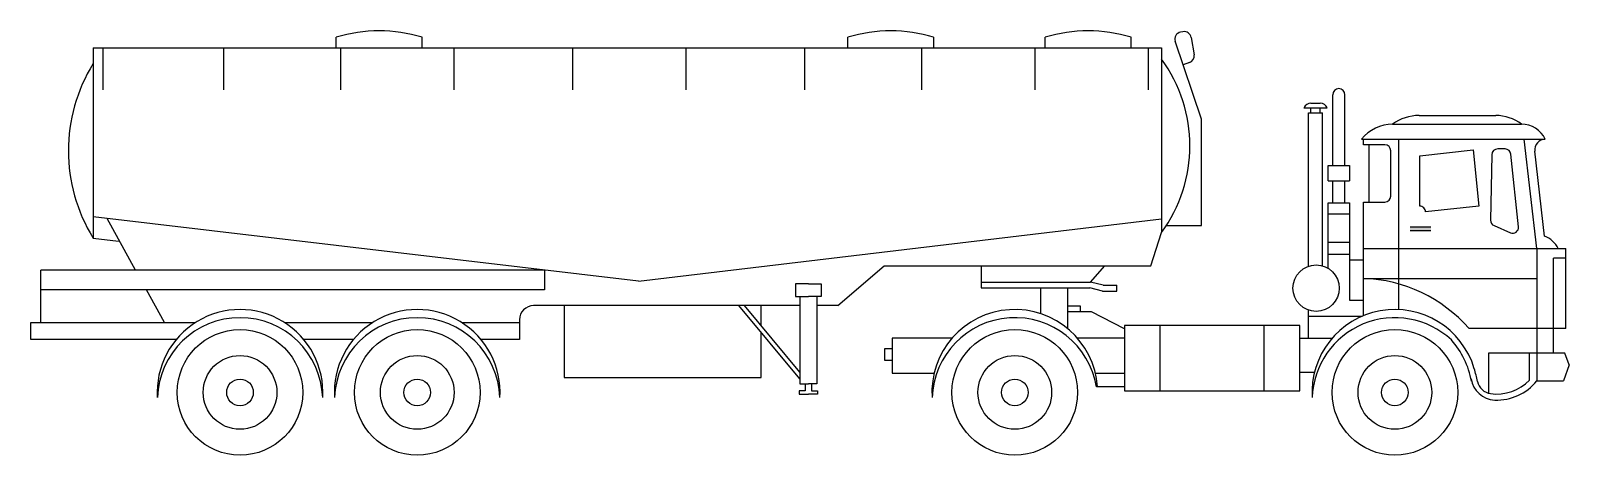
# Model space of a CAD drawing. Extents: x -445 to 0, y 0 to 123.
import ezdxf

# ---------------------------------------------------------------- set-up
doc = ezdxf.new("R2010")
doc.units = 0
doc.layers.add('LAYER01', color=7, linetype='CONTINUOUS')

msp = doc.modelspace()

# ---------------------------------------------------------------- linework, layer by layer
at = {"layer": 'LAYER01', "color": 7, "linetype": 'CONTINUOUS'}
for p, q in [((-356.55, 117.79), (-356.55, 120.81)), ((-331.75, 117.79), (-331.75, 120.81)), ((-208.59, 117.79), (-208.59, 120.81)), ((-183.79, 117.79), (-183.79, 120.81)), ((-151.52, 117.79), (-151.52, 120.81)), ((-126.72, 117.79), (-126.72, 120.81)), ((-111.71, 122.43), (-112.41, 122.3)), ((-109.33, 120.77), (-108.49, 115.76)), ((-426.86, 117.79), (-117.9, 117.79)), ((-426.86, 117.79), (-426.86, 62.79)), ((-424.02, 117.79), (-424.02, 105.64)), ((-389.14, 117.79), (-389.14, 105.64)), ((-355.32, 117.79), (-355.32, 105.64)), ((-322.56, 117.79), (-322.56, 105.64)), ((-288.21, 117.79), (-288.21, 105.64)), ((-255.45, 117.79), (-255.45, 105.64)), ((-221.1, 117.79), (-221.1, 105.64)), ((-187.28, 117.79), (-187.28, 105.64)), ((-154.52, 117.79), (-154.52, 105.64)), ((-121.76, 117.79), (-121.76, 105.64)), ((-117.9, 117.79), (-117.9, 64.35)), ((-106.31, 97.12), (-113.95, 119.65)), ((-109.84, 113.5), (-111.66, 112.89)), ((-68.38, 83.77), (-68.38, 104.21)), ((-64.86, 83.77), (-64.86, 104.21)), ((-76.7, 100.47), (-70.01, 100.47)), ((-75.38, 54.62), (-75.38, 98.99)), ((-75.38, 98.99), (-71.33, 98.99)), ((-74.71, 98.99), (-74.71, 100.47)), ((-74.68, 101.79), (-72.02, 101.79)), ((-72, 98.99), (-72, 100.47)), ((-71.33, 54.71), (-71.33, 98.99)), ((-43.41, 98.21), (-21.27, 98.21)), ((-106.31, 66.37), (-106.31, 97.12)), ((-51.09, 95.69), (-13.79, 95.69)), ((-60.05, 91.34), (-6.93, 91.34)), ((-59.49, 89.73), (-59.49, 91.34)), ((-53.3, 89.73), (-59.49, 89.73)), ((-57.87, 73.2), (-57.87, 89.73)), ((-49.26, 42.09), (-49.26, 91.34)), ((-9.41, 59.72), (-13.05, 91.34)), ((-51.61, 74.89), (-51.61, 88.04)), ((-22.38, 86.88), (-22.74, 67.96)), ((-18.54, 88.54), (-20.69, 88.54)), ((-14.66, 66.06), (-16.86, 87.03)), ((-7.15, 63.35), (-9.98, 87.92)), ((-69.74, 79.28), (-69.74, 83.77)), ((-69.74, 83.77), (-63.51, 83.77)), ((-63.51, 83.77), (-63.51, 79.28)), ((-69.74, 79.28), (-63.51, 79.28)), ((-68.38, 72.93), (-68.38, 79.28)), ((-64.86, 72.93), (-64.86, 79.28)), ((-69.74, 72.93), (-63.51, 72.93)), ((-69.74, 54.01), (-69.74, 72.93)), ((-63.51, 72.93), (-63.51, 44.82)), ((-59.49, 73.2), (-53.3, 73.2)), ((-59.49, 40.34), (-59.49, 73.2)), ((-269.13, 50.3), (-426.86, 68.9)), ((-414.6, 53.51), (-422.83, 68.43)), ((-269.13, 50.3), (-117.9, 68.33)), ((-69.74, 69.76), (-63.51, 69.76)), ((-426.86, 62.79), (-419.54, 61.84)), ((-121.03, 54.72), (-117.9, 64.35)), ((-116.51, 66.37), (-106.31, 66.37)), ((-46.03, 65.98), (-40.01, 65.98)), ((-46.03, 64.94), (-40.01, 64.94)), ((-21.72, 66.37), (-17.01, 64.33)), ((-69.74, 61.63), (-63.51, 61.63)), ((-69.74, 58.08), (-63.51, 58.08)), ((-59.49, 59.72), (-0.95, 59.72)), ((-9.41, 59.72), (-9.41, 21.46)), ((-0.95, 36.62), (-0.95, 59.72)), ((-296.35, 53.51), (-441.93, 53.51)), ((-441.93, 38.37), (-441.93, 53.51)), ((-296.35, 53.51), (-296.35, 47.82)), ((-211.51, 43.24), (-198.08, 54.72)), ((-198.08, 54.72), (-121.03, 54.72)), ((-170.02, 54.72), (-170.02, 48.36)), ((-138.43, 50.05), (-134.25, 54.72)), ((-63.51, 56.48), (-59.49, 56.48)), ((-4.59, 29.53), (-4.59, 56.95)), ((-0.95, 56.95), (-4.59, 56.95)), ((-223.71, 49.53), (-223.71, 45.93)), ((-220.03, 49.53), (-223.71, 49.53)), ((-220.03, 49.53), (-216.35, 49.53)), ((-216.35, 49.53), (-216.35, 45.93)), ((-170.02, 50.05), (-138.43, 50.05)), ((-134.79, 49.13), (-138.43, 50.05)), ((-134.79, 49.13), (-130.85, 49.13)), ((-130.85, 47.43), (-130.85, 49.13)), ((-59.49, 51.13), (-9.41, 51.13)), ((-296.35, 47.82), (-441.93, 47.82)), ((-406.23, 38.37), (-411.46, 47.82)), ((-223.71, 45.93), (-220.03, 45.93)), ((-222.46, 45.93), (-222.46, 20.68)), ((-216.35, 45.93), (-220.03, 45.93)), ((-217.6, 45.93), (-217.6, 20.68)), ((-170.02, 48.36), (-138.64, 48.36)), ((-152.92, 48.36), (-152.92, 40.95)), ((-145.08, 48.36), (-145.08, 36.64)), ((-135, 47.43), (-138.64, 48.36)), ((-135, 47.43), (-130.85, 47.43)), ((-63.51, 44.82), (-59.49, 44.82)), ((-222.46, 43.24), (-299.5, 43.24)), ((-290.68, 43.24), (-290.68, 22.43)), ((-222.46, 22.08), (-240.11, 43.24)), ((-222.46, 24.03), (-238.49, 43.24)), ((-233.65, 37.44), (-233.65, 43.24)), ((-211.51, 43.24), (-217.6, 43.24)), ((-141.29, 43.13), (-145.08, 43.13)), ((-138.19, 41.44), (-145.08, 41.44)), ((-141.29, 41.44), (-141.29, 43.13)), ((-128.62, 36.53), (-138.19, 41.44)), ((-75.38, 33.82), (-75.38, 41.95)), ((-75.38, 40.19), (-59.85, 40.19)), ((-444.89, 38.37), (-397.25, 38.37)), ((-444.89, 33.5), (-444.89, 38.37)), ((-371.51, 38.37), (-346, 38.37)), ((-320.26, 38.37), (-303.56, 38.37)), ((-303.56, 39.18), (-303.56, 33.5)), ((-77.92, 37.5), (-128.62, 37.5)), ((-128.62, 37.5), (-128.62, 18.59)), ((-118.27, 18.59), (-118.27, 37.5)), ((-88.26, 18.59), (-88.26, 37.5)), ((-77.92, 18.59), (-77.92, 37.5)), ((-0.95, 36.62), (-28.96, 36.62)), ((-402.79, 33.5), (-444.89, 33.5)), ((-351.54, 33.5), (-365.97, 33.5)), ((-303.56, 33.5), (-314.72, 33.5)), ((-233.65, 22.43), (-233.65, 35.49)), ((-178.42, 33.87), (-195.75, 33.87)), ((-195.75, 33.87), (-195.75, 23.69)), ((-128.62, 33.87), (-142.24, 33.87)), ((-77.92, 33.82), (-68.55, 33.82)), ((-197.92, 30.81), (-195.75, 30.81)), ((-197.92, 27.38), (-197.92, 30.81)), ((-195.75, 27.38), (-197.92, 27.38)), ((-1.25, 29.53), (-23.31, 29.53)), ((-23.31, 29.53), (-23.31, 17.92)), ((-11.49, 21.72), (-11.49, 29.53)), ((0, 26.09), (-1.25, 29.53)), ((-290.68, 22.43), (-233.65, 22.43)), ((-195.75, 23.69), (-183.65, 23.69)), ((-137.02, 23.69), (-128.62, 23.69)), ((-77.92, 23.99), (-73.66, 23.99)), ((0, 26.09), (-1.68, 21.46)), ((-220.91, 18.62), (-222.68, 18.62)), ((-222.68, 18.62), (-222.68, 17.66)), ((-222.46, 20.68), (-220.03, 20.68)), ((-220.91, 20.68), (-220.91, 18.62)), ((-217.6, 20.68), (-220.03, 20.68)), ((-219.15, 20.68), (-219.15, 18.62)), ((-219.15, 18.62), (-217.38, 18.62)), ((-217.38, 18.62), (-217.38, 17.66)), ((-128.62, 19.74), (-136.73, 19.74)), ((-128.62, 18.59), (-77.92, 18.59)), ((-9.41, 21.46), (-1.68, 21.46)), ((-222.68, 17.66), (-220.03, 17.66)), ((-217.38, 17.66), (-220.03, 17.66))]:
    msp.add_line(p, q, dxfattribs=at)
msp.add_lwpolyline([(-43.23, 72.02), (-43.23, 86.57, 0.414214), (-43.23, 86.57), (-27.82, 88.26, 0.414214), (-27.82, 88.26), (-26.13, 72.02, 0.414214), (-26.13, 72.02), (-41.54, 70.33, 0.414214)], format="xyb", close=True, dxfattribs=at)
for centre, radius in [((-73.21, 48.29), 6.7), ((-384.38, 18.16), 18.16), ((-333.13, 18.16), 18.16), ((-160.33, 18.16), 18.16), ((-50.42, 18.16), 18.16), ((-384.38, 18.16), 10.66), ((-333.13, 18.16), 10.66), ((-160.33, 18.16), 10.66), ((-50.42, 18.16), 10.66), ((-384.38, 18.16), 3.85), ((-333.13, 18.16), 3.85), ((-160.33, 18.16), 3.85), ((-50.42, 18.16), 3.85)]:
    msp.add_circle(centre, radius, dxfattribs=at)
for centre, radius, start, end in [((-344.15, 80.99), 41.7, 72.7029, 107.2971), ((-196.19, 80.99), 41.7, 72.7029, 107.2971), ((-139.12, 80.99), 41.7, 72.7029, 107.2971), ((-112.03, 120.3), 2.03, 100.754, 198.7367), ((-111.33, 120.44), 2.03, 9.5298, 100.754), ((-110.49, 115.43), 2.03, 288.7367, 9.5298), ((-385.87, 87.99), 48.12, 148.4138, 211.5862), ((-152.31, 89.44), 42.59, 323.905, 36.095), ((-66.62, 104.21), 1.76, 0, 180), ((-74.68, 99.59), 2.2, 90, 156.3699), ((-72.02, 99.59), 2.2, 23.6301, 90), ((-43.41, 85.24), 12.96, 90, 126.3443), ((-21.27, 85.85), 12.36, 52.7479, 90), ((-51.09, 84.28), 11.4, 90, 141.7498), ((-13.79, 88.1), 7.59, 25.3199, 90), ((-53.3, 88.04), 1.69, 0, 90), ((-6.93, 88.27), 3.07, 90, 186.5769), ((-20.69, 86.85), 1.69, 90, 178.8907), ((-18.54, 86.85), 1.69, 5.995, 90), ((-53.3, 74.89), 1.69, 270, 0), ((-21.05, 67.93), 1.69, 178.8907, 246.58), ((-16.34, 65.88), 1.69, 246.58, 5.995), ((-10.06, 56.18), 7.74, 27.1848, 67.9006), ((-61.06, 8.47), 42.69, 41.2612, 87.8982), ((-384.38, 18.16), 23.96, 356.3642, 183.6358), ((-333.13, 18.16), 23.96, 356.3642, 183.6358), ((-299.5, 39.18), 4.06, 90, 180), ((-160.33, 18.16), 23.96, 3.774, 183.6358), ((-50.42, 18.16), 23.96, 16.6396, 183.6358), ((-384.38, 15.84), 23.92, 1.9139, 178.086), ((-333.13, 15.84), 23.92, 1.9139, 178.086), ((-160.33, 15.84), 23.92, 9.3707, 178.086), ((-50.42, 15.84), 23.92, 46.9503, 178.086), ((-52.74, 16.81), 24.91, 10.5592, 41.5222), ((-71.77, 11.78), 46.25, 11.9055, 16.6396), ((-21.26, 23.16), 7.21, 188.4795, 267.6874), ((-22.13, 22.25), 4.48, 191.9055, 262.1172), ((-20.95, 30.78), 13.1, 262.1172, 316.284), ((-20.95, 30.78), 14.83, 267.6874, 321.1144)]:
    msp.add_arc(centre, radius, start, end, dxfattribs=at)
msp.add_solid([(-46.03, 64.94), (-46.03, 65.98), (-40.01, 64.94), (-40.01, 65.98)], dxfattribs=at)

doc.saveas('drawing.dxf')
